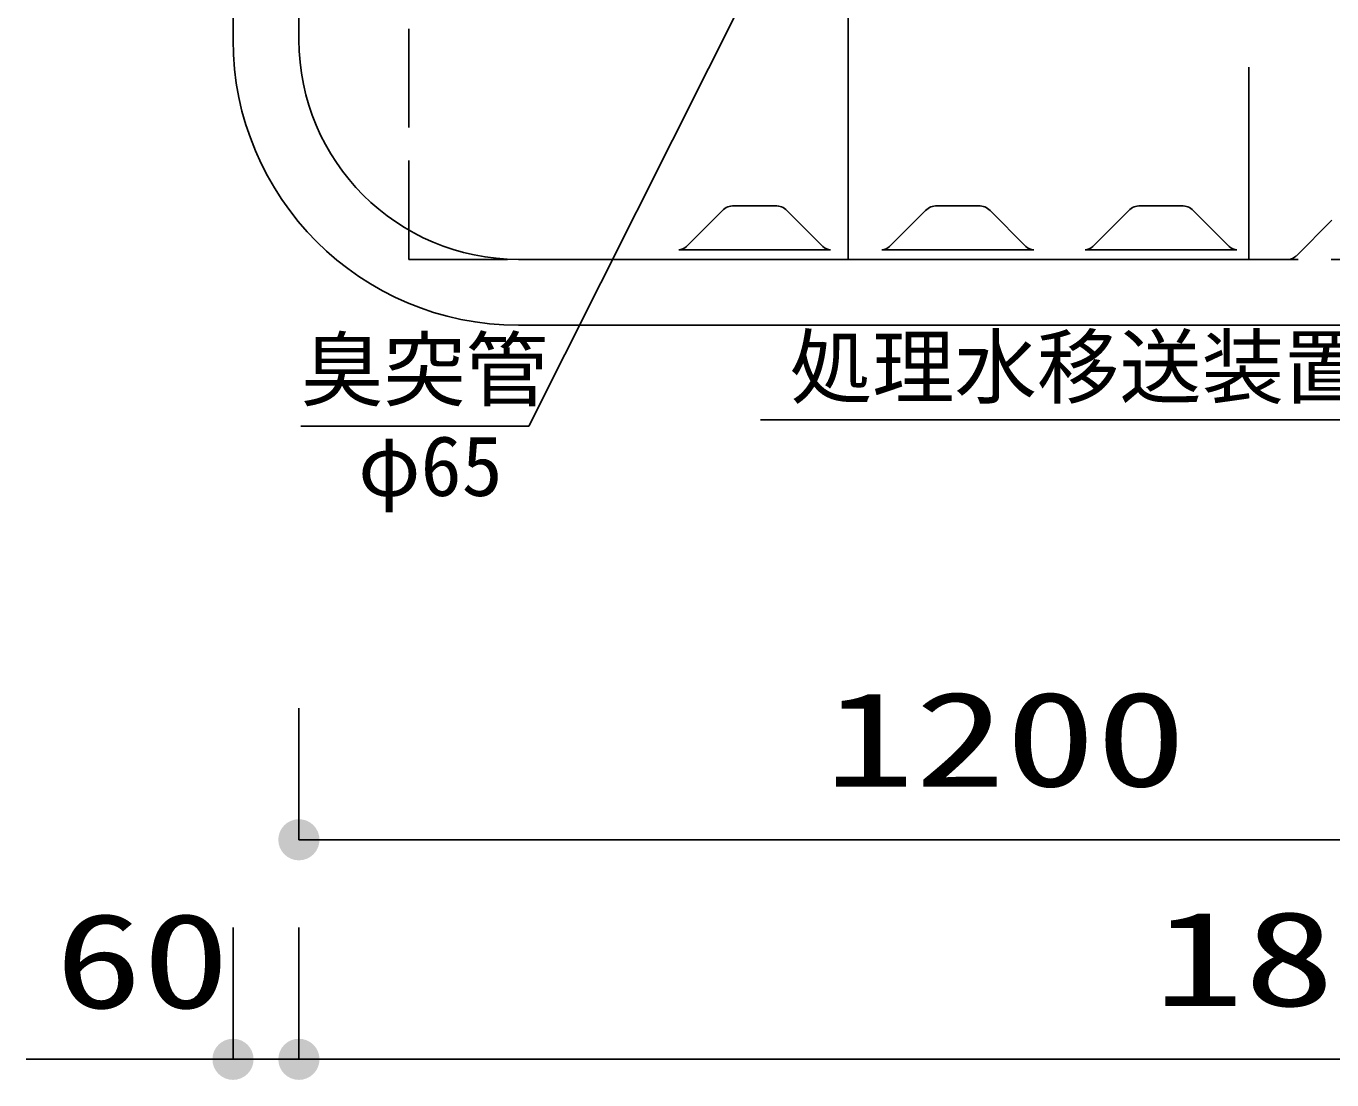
# Model space of a CAD drawing. Units: millimetres, scale not verified. Extents: x -9828 to 7490, y -6967 to 5111.
# Drawn here: x -5881 to -4692, y -812 to 148 of the extents above; entities that cross this region are included whole.
import ezdxf
from ezdxf.enums import TextEntityAlignment as Align

# ---------------------------------------------------------------- set-up
doc = ezdxf.new("R2010")
doc.units = ezdxf.units.MM
doc.header["$LTSCALE"] = 30
doc.linetypes.add('DASHED3', pattern=[4, 3, -1])
for name, color, linetype, lineweight in [('0-0_KUTAI', 4, 'Continuous', 25), ('0-1_KIKI', 3, 'Continuous', 25), ('0-2_SEISAKU', 2, 'Continuous', 25), ('0-6_SUNPO', 7, 'Continuous', 25)]:
    doc.layers.add(name, color=color, linetype=linetype, lineweight=lineweight)
doc.styles.add('MS Gothic', font='')
doc.styles.add('ＭＳ ゴシック', font='')
doc.styles.get('MS Gothic').set_extended_font_data('MS Gothic')
doc.styles.get('ＭＳ ゴシック').set_extended_font_data('MS Gothic')

msp = doc.modelspace()

# ---------------------------------------------------------------- linework, layer by layer
at = {"layer": '0-0_KUTAI'}
msp.add_line((-5630.84, -216.28), (-5423.27, -216.28), dxfattribs=at)
at = {"layer": '0-1_KIKI'}
for p, q in [((-5692.65, 135.79), (-5692.65, 935.79)), ((-5132.65, 610.79), (-5132.65, -64.21)), ((-5632.65, 258.29), (-5632.65, 135.79)), ((-4767.65, -64.21), (-4767.65, 110.79)), ((-5247.05, -19.72), (-5279.72, -52.52)), ((-5198.88, -15.31), (-5236.42, -15.31)), ((-5188.26, -19.72), (-5155.58, -52.52)), ((-5062.05, -19.72), (-5094.72, -52.52)), ((-5051.42, -15.31), (-5013.88, -15.31)), ((-5003.26, -19.72), (-4970.58, -52.52)), ((-4877.05, -19.72), (-4909.72, -52.52)), ((-4866.42, -15.31), (-4828.88, -15.31)), ((-4818.26, -19.72), (-4785.58, -52.52)), ((-4692.05, -28.47), (-4724.72, -61.27)), ((-5148.5, -55.46), (-5286.81, -55.46)), ((-4963.5, -55.46), (-5101.81, -55.46)), ((-4916.81, -55.46), (-4778.5, -55.46)), ((-4737.65, -64.21), (-5432.65, -64.21)), ((-4737.65, -64.21), (-4731.81, -64.21)), ((-4032.65, -124.21), (-5432.65, -124.21))]:
    msp.add_line(p, q, dxfattribs=at)
at = {"layer": '0-1_KIKI', "color": 4}
for p, q in [((-5423.27, -216.28), (-5197.65, 233.39)), ((-4651.94, -210.42), (-5212.38, -210.42))]:
    msp.add_line(p, q, dxfattribs=at)
at = {"layer": '0-1_KIKI'}
for centre, radius, start, end in [((-5432.65, 135.79), 260, 180, 270), ((-5432.65, 135.79), 200, 180, 270), ((-5236.42, -30.31), 15, 90, 135.10922), ((-5198.88, -30.31), 15, 44.89078, 90), ((-5051.42, -30.31), 15, 90, 135.10922), ((-5013.88, -30.31), 15, 44.89078, 90), ((-4866.42, -30.31), 15, 90, 135.10922), ((-4828.88, -30.31), 15, 44.89078, 90), ((-5286.81, -45.46), 10, 270, 315.10922), ((-5148.5, -45.46), 10, 224.89078, 270), ((-5101.81, -45.46), 10, 270, 315.10922), ((-4963.5, -45.46), 10, 224.89078, 270), ((-4916.81, -45.46), 10, 270, 315.10922), ((-4778.5, -45.46), 10, 224.89078, 270), ((-4731.81, -54.21), 10, 270, 315.10923)]:
    msp.add_arc(centre, radius, start, end, dxfattribs=at)
at = {"layer": '0-2_SEISAKU', "linetype": 'DASHED3'}
msp.add_line((-5532.65, -64.21), (-5532.65, 1135.79), dxfattribs=at)
msp.add_lwpolyline([(-5532.65, -64.21), (-3932.65, -64.21), (-3932.65, 1135.79)], dxfattribs=at)
at = {"layer": '0-6_SUNPO', "color": 4}
for p, q in [((-5632.65, -472.92), (-5632.65, -592.92)), ((-5632.65, -592.92), (-4432.65, -592.92)), ((-5692.65, -672.92), (-5692.65, -792.92)), ((-5632.65, -672.92), (-5632.65, -792.92)), ((-5632.65, -672.92), (-5632.65, -792.92)), ((-5692.65, -792.92), (-5881.04, -792.92)), ((-5632.65, -792.92), (-5692.65, -792.92)), ((-5632.65, -792.92), (-3832.65, -792.92))]:
    msp.add_line(p, q, dxfattribs=at)
at = {"layer": '0-6_SUNPO'}
for points in [[(-5648.24, -582.5), (-5632.65, -592.92), (-5649.98, -585.74)], [(-5645.91, -579.66), (-5632.65, -592.92), (-5648.24, -582.5)], [(-5643.07, -577.33), (-5632.65, -592.92), (-5645.91, -579.66)], [(-5639.83, -575.6), (-5632.65, -592.92), (-5643.07, -577.33)], [(-5636.31, -574.53), (-5632.65, -592.92), (-5639.83, -575.6)], [(-5632.65, -574.17), (-5632.65, -592.92), (-5636.31, -574.53)], [(-5628.99, -574.53), (-5632.65, -592.92), (-5632.65, -574.17)], [(-5625.48, -575.6), (-5632.65, -592.92), (-5628.99, -574.53)], [(-5622.24, -577.33), (-5632.65, -592.92), (-5625.48, -575.6)], [(-5619.39, -579.66), (-5632.65, -592.92), (-5622.24, -577.33)], [(-5617.06, -582.5), (-5632.65, -592.92), (-5619.39, -579.66)], [(-5615.33, -585.74), (-5632.65, -592.92), (-5617.06, -582.5)], [(-5651.04, -589.26), (-5632.65, -592.92), (-5651.4, -592.92)], [(-5651.4, -592.92), (-5632.65, -592.92), (-5651.04, -596.58)], [(-5649.98, -585.74), (-5632.65, -592.92), (-5651.04, -589.26)], [(-5651.04, -596.58), (-5632.65, -592.92), (-5649.98, -600.1)], [(-5649.98, -600.1), (-5632.65, -592.92), (-5648.24, -603.34)], [(-5648.24, -603.34), (-5632.65, -592.92), (-5645.91, -606.18)], [(-5645.91, -606.18), (-5632.65, -592.92), (-5643.07, -608.51)], [(-5643.07, -608.51), (-5632.65, -592.92), (-5639.83, -610.24)], [(-5639.83, -610.24), (-5632.65, -592.92), (-5636.31, -611.31)], [(-5636.31, -611.31), (-5632.65, -592.92), (-5632.65, -611.67)], [(-5614.26, -589.26), (-5632.65, -592.92), (-5615.33, -585.74)], [(-5613.9, -592.92), (-5632.65, -592.92), (-5614.26, -589.26)], [(-5632.65, -611.67), (-5632.65, -592.92), (-5628.99, -611.31)], [(-5628.99, -611.31), (-5632.65, -592.92), (-5625.48, -610.24)], [(-5625.48, -610.24), (-5632.65, -592.92), (-5622.24, -608.51)], [(-5622.24, -608.51), (-5632.65, -592.92), (-5619.39, -606.18)], [(-5619.39, -606.18), (-5632.65, -592.92), (-5617.06, -603.34)], [(-5617.06, -603.34), (-5632.65, -592.92), (-5615.33, -600.1)], [(-5615.33, -600.1), (-5632.65, -592.92), (-5614.26, -596.58)], [(-5614.26, -596.58), (-5632.65, -592.92), (-5613.9, -592.92)], [(-5708.24, -782.5), (-5692.65, -792.92), (-5709.98, -785.74)], [(-5705.91, -779.66), (-5692.65, -792.92), (-5708.24, -782.5)], [(-5703.07, -777.33), (-5692.65, -792.92), (-5705.91, -779.66)], [(-5699.83, -775.6), (-5692.65, -792.92), (-5703.07, -777.33)], [(-5696.31, -774.53), (-5692.65, -792.92), (-5699.83, -775.6)], [(-5692.65, -774.17), (-5692.65, -792.92), (-5696.31, -774.53)], [(-5688.99, -774.53), (-5692.65, -792.92), (-5692.65, -774.17)], [(-5685.48, -775.6), (-5692.65, -792.92), (-5688.99, -774.53)], [(-5682.24, -777.33), (-5692.65, -792.92), (-5685.48, -775.6)], [(-5679.39, -779.66), (-5692.65, -792.92), (-5682.24, -777.33)], [(-5677.06, -782.5), (-5692.65, -792.92), (-5679.39, -779.66)], [(-5675.33, -785.74), (-5692.65, -792.92), (-5677.06, -782.5)], [(-5648.24, -782.5), (-5632.65, -792.92), (-5649.98, -785.74)], [(-5648.24, -782.5), (-5632.65, -792.92), (-5649.98, -785.74)], [(-5645.91, -779.66), (-5632.65, -792.92), (-5648.24, -782.5)], [(-5645.91, -779.66), (-5632.65, -792.92), (-5648.24, -782.5)], [(-5643.07, -777.33), (-5632.65, -792.92), (-5645.91, -779.66)], [(-5643.07, -777.33), (-5632.65, -792.92), (-5645.91, -779.66)], [(-5639.83, -775.6), (-5632.65, -792.92), (-5643.07, -777.33)], [(-5639.83, -775.6), (-5632.65, -792.92), (-5643.07, -777.33)], [(-5636.31, -774.53), (-5632.65, -792.92), (-5639.83, -775.6)], [(-5636.31, -774.53), (-5632.65, -792.92), (-5639.83, -775.6)], [(-5632.65, -774.17), (-5632.65, -792.92), (-5636.31, -774.53)], [(-5632.65, -774.17), (-5632.65, -792.92), (-5636.31, -774.53)], [(-5628.99, -774.53), (-5632.65, -792.92), (-5632.65, -774.17)], [(-5628.99, -774.53), (-5632.65, -792.92), (-5632.65, -774.17)], [(-5625.48, -775.6), (-5632.65, -792.92), (-5628.99, -774.53)], [(-5625.48, -775.6), (-5632.65, -792.92), (-5628.99, -774.53)], [(-5622.24, -777.33), (-5632.65, -792.92), (-5625.48, -775.6)], [(-5622.24, -777.33), (-5632.65, -792.92), (-5625.48, -775.6)], [(-5619.39, -779.66), (-5632.65, -792.92), (-5622.24, -777.33)], [(-5619.39, -779.66), (-5632.65, -792.92), (-5622.24, -777.33)], [(-5617.06, -782.5), (-5632.65, -792.92), (-5619.39, -779.66)], [(-5617.06, -782.5), (-5632.65, -792.92), (-5619.39, -779.66)], [(-5615.33, -785.74), (-5632.65, -792.92), (-5617.06, -782.5)], [(-5615.33, -785.74), (-5632.65, -792.92), (-5617.06, -782.5)], [(-5711.04, -789.26), (-5692.65, -792.92), (-5711.4, -792.92)], [(-5711.4, -792.92), (-5692.65, -792.92), (-5711.04, -796.58)], [(-5709.98, -785.74), (-5692.65, -792.92), (-5711.04, -789.26)], [(-5711.04, -796.58), (-5692.65, -792.92), (-5709.98, -800.1)], [(-5709.98, -800.1), (-5692.65, -792.92), (-5708.24, -803.34)], [(-5708.24, -803.34), (-5692.65, -792.92), (-5705.91, -806.18)], [(-5705.91, -806.18), (-5692.65, -792.92), (-5703.07, -808.51)], [(-5703.07, -808.51), (-5692.65, -792.92), (-5699.83, -810.24)], [(-5699.83, -810.24), (-5692.65, -792.92), (-5696.31, -811.31)], [(-5696.31, -811.31), (-5692.65, -792.92), (-5692.65, -811.67)], [(-5674.26, -789.26), (-5692.65, -792.92), (-5675.33, -785.74)], [(-5673.9, -792.92), (-5692.65, -792.92), (-5674.26, -789.26)], [(-5692.65, -811.67), (-5692.65, -792.92), (-5688.99, -811.31)], [(-5688.99, -811.31), (-5692.65, -792.92), (-5685.48, -810.24)], [(-5685.48, -810.24), (-5692.65, -792.92), (-5682.24, -808.51)], [(-5682.24, -808.51), (-5692.65, -792.92), (-5679.39, -806.18)], [(-5679.39, -806.18), (-5692.65, -792.92), (-5677.06, -803.34)], [(-5677.06, -803.34), (-5692.65, -792.92), (-5675.33, -800.1)], [(-5675.33, -800.1), (-5692.65, -792.92), (-5674.26, -796.58)], [(-5674.26, -796.58), (-5692.65, -792.92), (-5673.9, -792.92)], [(-5651.04, -789.26), (-5632.65, -792.92), (-5651.4, -792.92)], [(-5651.04, -789.26), (-5632.65, -792.92), (-5651.4, -792.92)], [(-5651.4, -792.92), (-5632.65, -792.92), (-5651.04, -796.58)], [(-5651.4, -792.92), (-5632.65, -792.92), (-5651.04, -796.58)], [(-5649.98, -785.74), (-5632.65, -792.92), (-5651.04, -789.26)], [(-5649.98, -785.74), (-5632.65, -792.92), (-5651.04, -789.26)], [(-5651.04, -796.58), (-5632.65, -792.92), (-5649.98, -800.1)], [(-5651.04, -796.58), (-5632.65, -792.92), (-5649.98, -800.1)], [(-5649.98, -800.1), (-5632.65, -792.92), (-5648.24, -803.34)], [(-5649.98, -800.1), (-5632.65, -792.92), (-5648.24, -803.34)], [(-5648.24, -803.34), (-5632.65, -792.92), (-5645.91, -806.18)], [(-5648.24, -803.34), (-5632.65, -792.92), (-5645.91, -806.18)], [(-5645.91, -806.18), (-5632.65, -792.92), (-5643.07, -808.51)], [(-5645.91, -806.18), (-5632.65, -792.92), (-5643.07, -808.51)], [(-5643.07, -808.51), (-5632.65, -792.92), (-5639.83, -810.24)], [(-5643.07, -808.51), (-5632.65, -792.92), (-5639.83, -810.24)], [(-5639.83, -810.24), (-5632.65, -792.92), (-5636.31, -811.31)], [(-5639.83, -810.24), (-5632.65, -792.92), (-5636.31, -811.31)], [(-5636.31, -811.31), (-5632.65, -792.92), (-5632.65, -811.67)], [(-5636.31, -811.31), (-5632.65, -792.92), (-5632.65, -811.67)], [(-5614.26, -789.26), (-5632.65, -792.92), (-5615.33, -785.74)], [(-5614.26, -789.26), (-5632.65, -792.92), (-5615.33, -785.74)], [(-5613.9, -792.92), (-5632.65, -792.92), (-5614.26, -789.26)], [(-5613.9, -792.92), (-5632.65, -792.92), (-5614.26, -789.26)], [(-5632.65, -811.67), (-5632.65, -792.92), (-5628.99, -811.31)], [(-5628.99, -811.31), (-5632.65, -792.92), (-5625.48, -810.24)], [(-5625.48, -810.24), (-5632.65, -792.92), (-5622.24, -808.51)], [(-5622.24, -808.51), (-5632.65, -792.92), (-5619.39, -806.18)], [(-5619.39, -806.18), (-5632.65, -792.92), (-5617.06, -803.34)], [(-5617.06, -803.34), (-5632.65, -792.92), (-5615.33, -800.1)], [(-5615.33, -800.1), (-5632.65, -792.92), (-5614.26, -796.58)], [(-5614.26, -796.58), (-5632.65, -792.92), (-5613.9, -792.92)], [(-5632.65, -811.67), (-5632.65, -792.92), (-5628.99, -811.31)], [(-5628.99, -811.31), (-5632.65, -792.92), (-5625.48, -810.24)], [(-5625.48, -810.24), (-5632.65, -792.92), (-5622.24, -808.51)], [(-5622.24, -808.51), (-5632.65, -792.92), (-5619.39, -806.18)], [(-5619.39, -806.18), (-5632.65, -792.92), (-5617.06, -803.34)], [(-5617.06, -803.34), (-5632.65, -792.92), (-5615.33, -800.1)], [(-5615.33, -800.1), (-5632.65, -792.92), (-5614.26, -796.58)], [(-5614.26, -796.58), (-5632.65, -792.92), (-5613.9, -792.92)]]:
    msp.add_solid(points, dxfattribs=at)

# ---------------------------------------------------------------- texts
at = {"layer": '0-1_KIKI', "color": 4, "style": 'MS Gothic'}
for s, p in [('臭突管', (-5630.76, -208.58)), ('処理水移送装置', (-5185.7, -206.2)), ('φ65', (-5578.73, -296.25))]:
    msp.add_text(s, height=54.99, dxfattribs=at).set_placement(p, align=Align.BOTTOM_LEFT)
at = {"layer": '0-6_SUNPO', "color": 3, "style": 'ＭＳ ゴシック'}
for s, width, p in [('1200', 1.4, (-5154.37, -570.42)), ('60', 1.35, (-5854.7, -772.3)), ('1800', 1.4, (-4854.37, -770.42))]:
    msp.add_text(s, height=86.59, dxfattribs=dict(at, width=width)).set_placement(p, align=Align.BOTTOM_LEFT)

doc.saveas('drawing.dxf')
